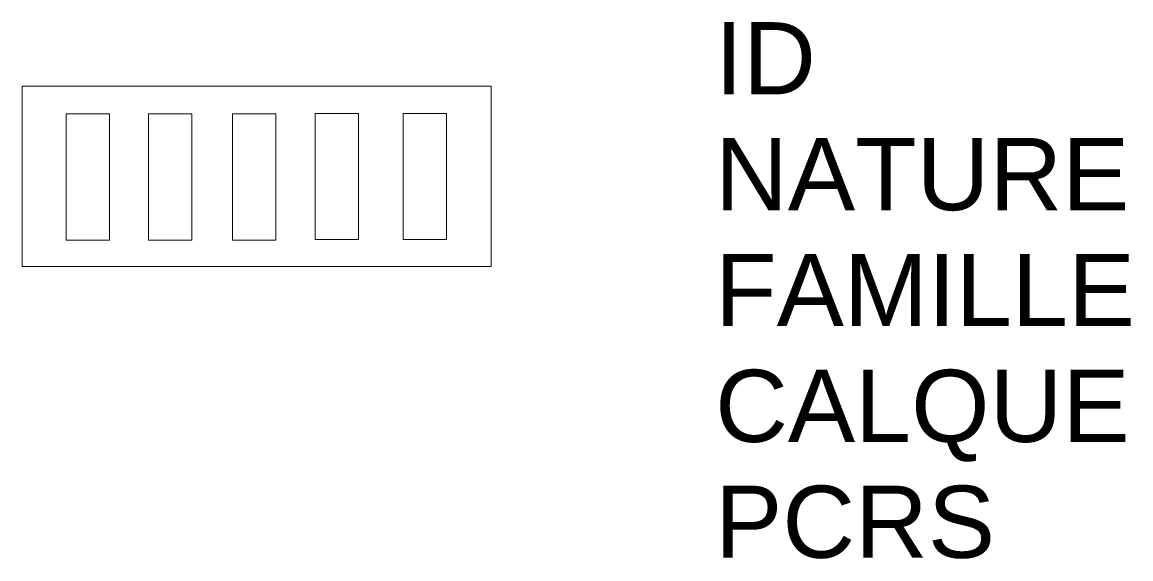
# Model space of a CAD drawing. Header units: metres. Extents: x 0 to 3.07, y -1.06 to 0.43.
import ezdxf

# ---------------------------------------------------------------- set-up
doc = ezdxf.new("R2010")
doc.units = ezdxf.units.M
doc.linetypes.add('Rec_Continu', pattern=[2.5, 2.5, 0])
doc.linetypes.add('Socle_Continu', pattern=[2.5, 2.5, 0])
doc.layers.add('EAUPL_SCS', color=5, linetype='Socle_Continu', lineweight=13, true_color=0x0000ff)
doc.styles.get("Standard").update_dxf_attribs({"font": 'arial.ttf'})

msp = doc.modelspace()

# ---------------------------------------------------------------- linework, layer by layer
at = {"layer": 'EAUPL_SCS', "linetype": 'Rec_Continu'}
for points in [[(0, -0.25), (1.3, -0.25), (1.3, 0.25), (0, 0.25), (0, -0.25)], [(0.1217, -0.1766), (0.2417, -0.1766), (0.2417, 0.1734), (0.1217, 0.1734), (0.1217, -0.1766)], [(0.3499, -0.1766), (0.4699, -0.1766), (0.4699, 0.1734), (0.3499, 0.1734), (0.3499, -0.1766)], [(0.5831, -0.1766), (0.7031, -0.1766), (0.7031, 0.1734), (0.5831, 0.1734), (0.5831, -0.1766)], [(0.8125, -0.1753), (0.9325, -0.1753), (0.9325, 0.1747), (0.8125, 0.1747), (0.8125, -0.1753)], [(1.0559, -0.1753), (1.1759, -0.1753), (1.1759, 0.1747), (1.0559, 0.1747), (1.0559, -0.1753)]]:
    msp.add_lwpolyline(points, close=True, dxfattribs=at)

# ---------------------------------------------------------------- texts
at = {"layer": 'EAUPL_SCS', "linetype": 'Rec_Continu', "flags": 9}
for tag, p, s in [('ID', (1.921, 0.2276), 'BP_2057'), ('NATURE', (1.921, -0.0937), "Tête d'aqueduc"), ('FAMILLE', (1.921, -0.415), 'Eau pluviale'), ('CALQUE', (1.921, -0.7363), 'EAUPL_SCS')]:
    msp.add_attdef(tag, p, s, height=0.2, dxfattribs=at)
at = {"layer": 'EAUPL_SCS', "linetype": 'Socle_Continu', "flags": 9}
msp.add_attdef('PCRS', (1.921, -1.0576), 'AffleurantSymbole', height=0.2, dxfattribs=at)

doc.saveas('drawing.dxf')
